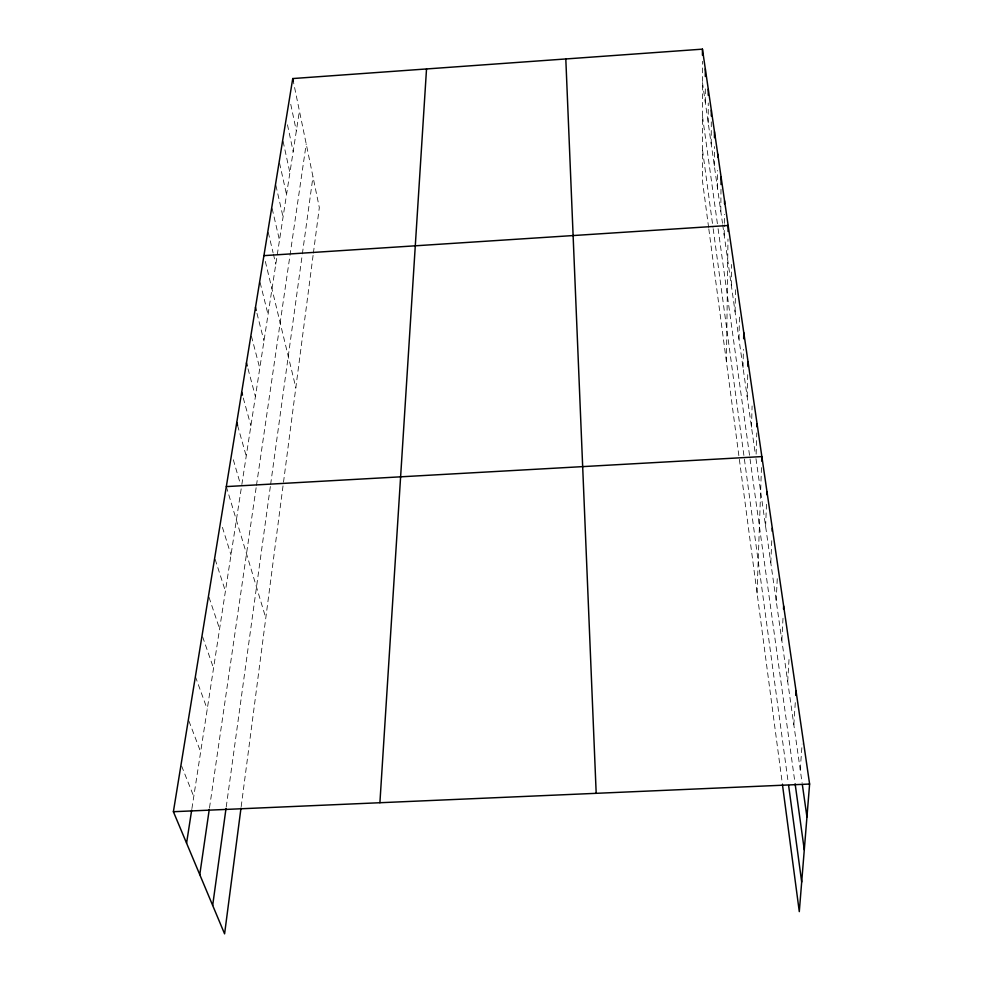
<?xml version="1.0" encoding="UTF-8"?>
<svg xmlns="http://www.w3.org/2000/svg" width="983" height="983" viewBox="0 0 983 983"><rect width="100%" height="100%" fill="white"/><g stroke="black" fill="none" stroke-linecap="round" stroke-linejoin="round"><path stroke-width="0.74" stroke-dasharray="4.92 3.69" d="M705.303 102.416L705.303 87.168M708.215 122.9L708.251 102.982M711.225 143.997L711.299 120.454M714.322 165.758L714.408 146.541M717.504 188.208L717.627 170.391M720.809 211.37L721.018 186.045M724.201 235.281L724.311 224.812M724.336 223.313L724.422 214.343M726.437 361.916L727.985 238.98M731.352 285.512L731.659 264.452M735.1 311.906L735.493 289.297M738.995 339.221L739.462 315.051M743.013 367.507L743.418 349.346M747.178 396.8L747.756 374.081M751.504 427.163L752.093 405.967M756.124 454.121L756.787 432.925M757.07 592.995L761.481 467.171M765.61 526.384L766.617 500.716M770.795 562.817L771.778 540.245M776.189 600.773L777.418 575.301M781.829 640.338L783.021 617.988M787.69 681.624L789.103 657.959M793.834 724.729L795.37 701.272M800.236 769.8L802.116 744.033M241.179 806.674L313.196 254.536M313.38 253.098L319.328 207.573L293.352 81.491M226.225 806.994L270.423 485.909M270.62 484.459L302.15 255.383M302.359 253.909L312.975 176.743M209.502 807.842L256.244 486.929M256.465 485.418L306.217 143.911M191.918 808.567L241.388 487.482M241.855 484.496L299.422 110.932M181.609 766.003L193.762 796.525M188.92 721.018L200.643 751.897M195.396 676.562L207.229 709.161M202.609 636.763L213.544 668.194M209.023 597.271L219.602 628.899M215.166 559.388L225.414 591.176M222.428 527.355L231.005 554.928M226.323 486.597L265.791 617.988M233.327 459.786L240.54 484.57M237.579 425.43L246.229 456.075M243.292 398.041L250.898 425.774M248.011 368.797L255.408 396.518M251.427 336.186L259.77 368.256M256.956 313.294L263.972 340.954M260.126 282.576L268.04 314.535M265.324 261.441L295.834 387.646M268.273 232.43L273.065 252.68M273.397 254.118L275.793 264.243M272.156 208.568L279.491 240.282M275.904 185.443L283.067 217.059M279.565 163.104L286.532 194.536M283.092 141.38L289.899 172.701M287.466 124.767L293.167 151.505M290.759 104.309L296.338 130.923M702.476 82.523L722.505 223.325M722.714 224.812L755.337 454.171M755.976 458.668L802.128 783.07M702.513 116.486L717.885 227.22M718.082 228.67L794.915 782.321M702.562 150.301L712.982 227.257M713.179 228.72L788.206 782.493M708.62 227.442L702.599 182.015L702.452 61.29M708.804 228.867L782.456 784.606"/><path stroke-width="1.47" d="M705.315 76.49L705.315 68.871M708.264 95.326L708.276 89.195M711.311 116.043L711.336 110.145M714.457 137.681L714.481 131.759M717.713 157.034L717.737 154.073M721.03 184.546L721.092 177.1M724.532 203.886L724.569 200.888M728.071 231.484L728.157 225.488L263.923 255.641M743.652 338.754L743.787 332.709M747.94 366.512L748.051 361.965M756.984 426.868L757.082 423.845M761.69 461.113L761.85 456.579L226.323 486.597M766.851 494.682L766.973 491.66M772.171 531.225L772.294 528.215M783.5 609.055L783.66 606.069M379.905 802.73L426.524 68.945M795.751 695.411L796.046 691.012M240.982 808.161L224.591 933.85L173.389 811.712L292.75 78.554L702.44 49.15L809.611 784.041L799.29 911.634L782.456 784.606M212.672 905.429L226.016 808.493M199.77 874.649L209.281 809.316M186.573 843.168L191.685 810.066M173.389 811.712L809.611 784.041M236.756 422.518L237.579 425.43M241.683 392.205L242.494 395.117M246.45 362.96L247.224 365.873M255.482 307.47L256.219 310.382M292.75 78.554L293.352 81.491M802.337 784.545L806.945 816.959M795.124 783.82L804.291 849.853M788.624 785.528L801.686 881.997M565.803 58.955L596.189 793.33M702.44 49.15L702.44 55.22"/></g></svg>
